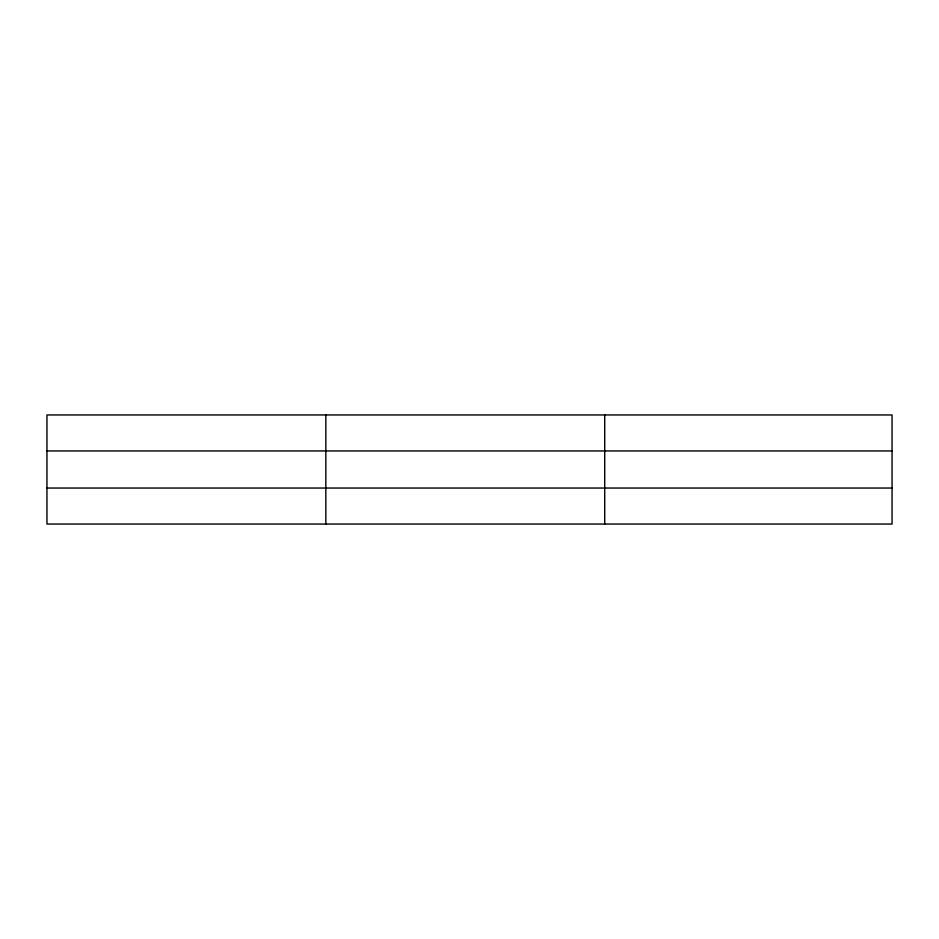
<?xml version="1.0" encoding="UTF-8"?>
<svg xmlns="http://www.w3.org/2000/svg" width="939" height="939" viewBox="0 0 939 939"><rect width="100%" height="100%" fill="white"/><g stroke="black" fill="none" stroke-linecap="round" stroke-linejoin="round"><path stroke-width="1.41" d="M325.833 524.044L325.833 414.956M604.716 524.044L604.716 414.956M892.05 488.045L892.05 524.044L46.95 524.044L46.95 414.956L892.05 414.956L892.05 488.045L46.95 488.045M46.95 450.955L892.05 450.955"/></g></svg>
